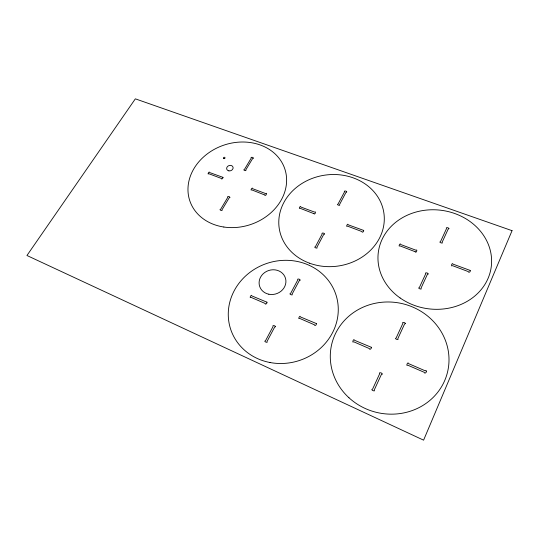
<?xml version="1.0" encoding="UTF-8"?>
<svg xmlns="http://www.w3.org/2000/svg" width="539" height="539" viewBox="0 0 539 539"><rect width="100%" height="100%" fill="white"/><g stroke="black" fill="none" stroke-linecap="round" stroke-linejoin="round"><path stroke-width="0.81" d="M266.96 302.19C267.405 303.423 264.885 305.114 265.154 303.464L251.086 297.38C248.769 298.956 251.491 293.499 251.888 295.924L266.96 302.19M448.92 228.691L448.158 229.129L442.148 242.22C443.893 244.255 437.762 242.092 440.518 241.62L446.541 228.549C445.227 227.229 448.765 227.384 448.92 228.691M264.871 195.024C265.949 196.735 267.459 192.012 265.653 193.582L252.623 188.69C252.643 186.433 249.591 191.076 251.895 189.93L264.871 195.024M324.451 234.02L323.69 234.485L316.912 247.28C318.381 249.287 312.728 247.131 315.423 246.694L322.207 233.913C320.974 232.875 324.229 232.545 324.451 234.02M371.263 347.264C371.984 348.437 369.35 350.397 369.41 348.592L353.779 341.827C351.421 343.538 353.914 337.549 354.521 340.291L371.263 347.264M428.141 273.953L427.353 274.412L421.02 288.19C422.684 290.346 416.553 287.961 419.369 287.543L425.709 273.778C424.328 272.498 427.953 272.471 428.141 273.953M363.677 230.396C364.041 231.629 361.939 233.05 361.959 231.575L347.574 226.158C345.29 227.66 347.844 222.499 348.268 224.824L363.677 230.429M300.075 280.078L299.327 280.57L292.145 294.045C293.566 296.194 287.9 293.829 290.636 293.405L297.784 279.936C296.605 278.596 300.028 278.744 300.068 280.112M405.341 323.602L404.533 324.08L397.843 338.647C399.534 340.931 393.275 338.391 396.158 337.94L402.862 323.387C401.508 321.911 405.213 322.133 405.341 323.602M470.163 270.423C470.924 271.845 468.25 273.111 468.404 271.636L452.464 265.639C450.294 267.337 452.255 261.698 453.124 264.177L470.163 270.423M222.991 177.331C223.079 178.449 221.246 179.804 221.34 178.429L208.889 173.747C206.794 175.195 209.334 170.472 209.631 172.547L222.991 177.358M275.382 326.722L274.573 327.227L267.048 341.43C268.51 343.693 262.722 341.133 265.518 340.736L273.044 326.546C271.919 325.037 275.328 325.401 275.382 326.722M382.191 374.032L381.356 374.531L374.288 389.913C375.932 392.432 369.599 389.529 372.577 389.138L379.651 373.776C378.277 372.22 382.084 372.456 382.191 374.032M316.366 323.562C316.919 324.734 314.405 326.587 314.533 324.842L299.738 318.434C297.393 320.025 300.034 314.338 300.506 316.959L316.366 323.562M313.86 213.646C314.951 215.485 316.447 210.661 314.648 212.123L300.903 207.037C300.755 204.692 297.878 209.496 300.196 208.323L313.86 213.646M426.255 371.048C427.05 372.368 424.274 374.201 424.375 372.375L407.888 365.24C405.341 366.756 408.077 360.8 408.602 363.643L425.082 370.758L425.85 370.475L426.255 371.048M253.296 158.129L252.609 158.56L245.791 169.926C247.118 171.678 241.984 169.873 244.457 169.435L251.248 158.068C250.17 157.145 253.195 156.856 253.296 158.156M415.178 251.753C416.148 253.903 417.968 248.742 415.892 250.19L400.733 244.531C400.349 242.065 397.708 247.253 400.066 245.912L415.178 251.72M229.87 197.409L229.169 197.86L222.021 209.772C223.18 211.652 218.147 209.61 220.673 209.24L227.788 197.328C226.676 196.465 229.668 195.967 229.87 197.409M346.739 191.951L345.998 192.369L339.543 204.55C341.046 206.45 335.467 204.456 338.074 204.011L344.529 191.844C343.316 190.833 346.557 190.55 346.739 191.951M512.05 230.672L423.593 440.161L26.95 255.499L135.343 98.839L512.05 230.672M348.989 397.782A59.559 55.874 13.8 0 0 447.431 372.516A59.559 55.874 13.8 0 0 372.516 303.908A59.559 55.874 13.8 0 0 348.989 397.782M400.106 297.966A56.925 49.669 6.9 0 0 491.117 267.748A56.925 49.669 6.9 0 0 413.15 212.912A56.925 49.669 6.9 0 0 400.106 297.966M309.514 263.187A52.889 45.93 -8.1 0 0 384.071 214.488A52.889 45.93 -8.1 0 0 301.031 184.075A52.889 45.93 -8.1 0 0 309.514 263.187M270.005 362.518A55.396 51.192 -18 0 0 336.134 295.365A55.396 51.192 -18 0 0 243.675 277.848A55.396 51.192 -18 0 0 270.005 362.518M268.833 294.227A13.549 12.249 -18.3 0 0 285.529 278.407A13.549 12.249 -18.3 0 0 263.167 273.785A13.549 12.249 -18.3 0 0 268.833 294.227M223.847 227.027A50.107 41.887 -18.7 0 0 285.124 169.893A50.107 41.887 -18.7 0 0 202.92 157.543A50.107 41.887 -18.7 0 0 223.847 227.027M223.968 158.614A0.815 0.667 -19 0 0 224.999 157.725A0.815 0.667 -19 0 0 223.685 157.496A0.815 0.667 -19 0 0 223.968 158.614M228.886 170.87A3.295 2.715 -18.8 0 0 233.05 167.238A3.295 2.715 -18.8 0 0 227.707 166.315A3.295 2.715 -18.8 0 0 228.886 170.87"/></g></svg>
